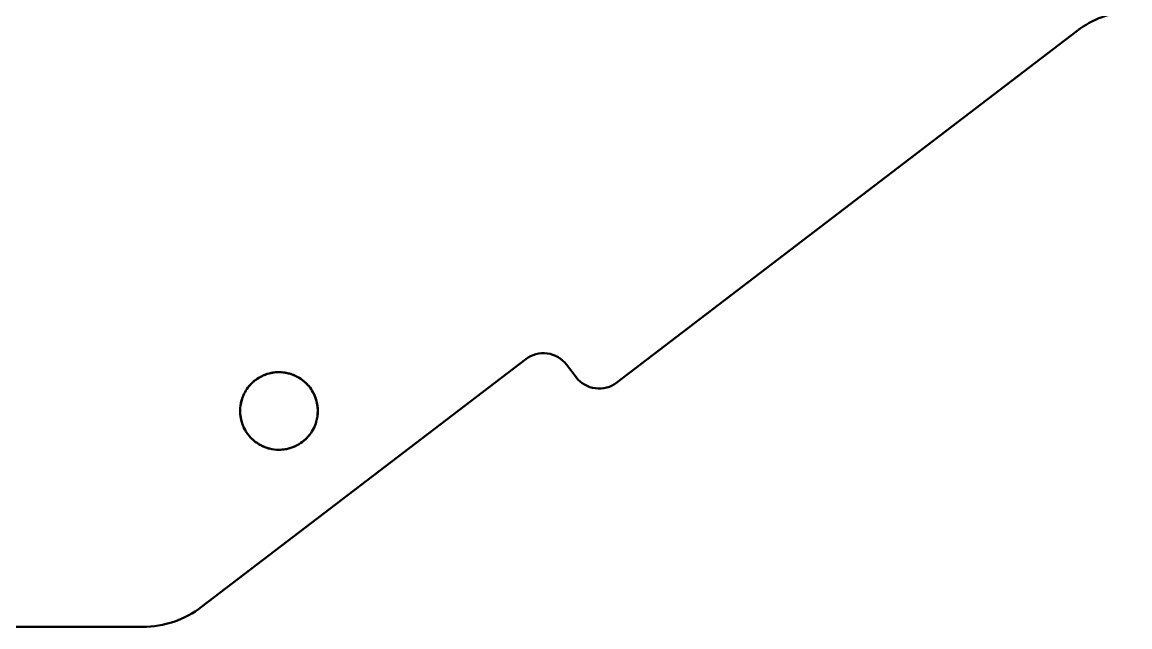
# Model space of a CAD drawing. Header units: millimetres. Extents: x 76 to 354, y 114 to 207.
# Drawn here: x 277.7 to 334.7, y 114 to 145.1 of the extents above; entities that cross this region are included whole.
import ezdxf

# ---------------------------------------------------------------- set-up
doc = ezdxf.new("R2010")
doc.units = ezdxf.units.MM
doc.layers.add('Visible (ISO)', color=7, linetype='Continuous', lineweight=50)

msp = doc.modelspace()

# ---------------------------------------------------------------- linework, layer by layer
at = {"layer": 'Visible (ISO)'}
for p, q in [((332.017, 144.705), (308.303, 126.575)), ((308.303, 126.575), (332.017, 144.705)), ((303.604, 127.781), (286.907, 115.016)), ((286.907, 115.016), (303.604, 127.781)), ((306.2, 126.855), (305.707, 127.5)), ((305.707, 127.5), (306.2, 126.855)), ((283.87, 113.988), (255.291, 113.988)), ((255.291, 113.988), (283.87, 113.988))]:
    msp.add_line(p, q, dxfattribs=at)
for centre, radius, start, end in [((335.054, 140.732), 5, 93.769, 127.3991), ((335.054, 140.732), 5, 93.769, 127.3991), ((304.515, 126.589), 1.5, 37.3988, 127.3998), ((304.515, 126.589), 1.5, 37.3988, 127.3998), ((290.891, 125.113), 2, 118.069, 143.1262), ((290.891, 125.113), 2, 75.7508, 118.069), ((290.891, 125.113), 2, 61.93, 75.7508), ((290.891, 125.113), 2, 36.8738, 61.93), ((307.392, 127.766), 1.5, 217.3988, 307.3998), ((307.392, 127.766), 1.5, 217.3988, 307.3998), ((290.891, 125.113), 2, 143.1262, 163.7359), ((290.891, 125.113), 2, 16.2639, 36.8738), ((290.891, 125.113), 2, 163.7359, 180), ((290.891, 125.113), 2, 0, 16.2639), ((290.891, 125.113), 2, 180, 196.2639), ((290.891, 125.113), 2, 343.7359, 0), ((290.891, 125.113), 2, 196.2639, 216.8738), ((290.891, 125.113), 2, 323.1262, 343.7359), ((290.891, 125.113), 2, 216.8738, 241.93), ((290.891, 125.113), 2, 298.069, 323.1262), ((290.891, 125.113), 2, 241.93, 255.7508), ((290.891, 125.113), 2, 270, 298.069), ((290.891, 125.113), 2, 255.7508, 270), ((283.87, 118.988), 5, 270.0003, 307.399), ((283.87, 118.988), 5, 270.0003, 307.399)]:
    msp.add_arc(centre, radius, start, end, dxfattribs=at)
for centre, major_axis, ratio, start_param, end_param in [((304.236, 118.287), (-15.126, 7.737), 0.340547, 6.224401, 6.348149), ((316.213, 121.165), (-27.299, 4.255), 0.267641, 6.248319, 6.324852), ((265.568, 129.06), (-27.298, 4.255), 0.267642, 3.106727, 3.183259), ((277.546, 131.938), (-15.126, 7.737), 0.340547, 3.082808, 3.206557)]:
    msp.add_ellipse(centre, major_axis=major_axis, ratio=ratio, start_param=start_param, end_param=end_param, dxfattribs=at)
for points, knots in [([(289.95, 126.877), (289.794, 126.795), (289.651, 126.693), (289.524, 126.574), (289.482, 126.534), (289.441, 126.493), (289.402, 126.449), (289.383, 126.427), (289.364, 126.405), (289.345, 126.382), (289.336, 126.371), (289.327, 126.359), (289.318, 126.348), (289.313, 126.342), (289.309, 126.336), (289.304, 126.33), (289.302, 126.327), (289.299, 126.324), (289.297, 126.321), (289.295, 126.318), (289.293, 126.315), (289.291, 126.313)], [0, 0, 0, 0, 0.705357, 0.705357, 0.705357, 0.940088, 0.940088, 0.940088, 1.058245, 1.058245, 1.058245, 1.117326, 1.117326, 1.117326, 1.146869, 1.146869, 1.146869, 1.161646, 1.161646, 1.161646, 1.176424, 1.176424, 1.176424, 1.176424]), ([(291.383, 127.051), (291.19, 127.1), (290.99, 127.12), (290.791, 127.11), (290.742, 127.108), (290.692, 127.103), (290.643, 127.097), (290.593, 127.091), (290.544, 127.083), (290.496, 127.073), (290.35, 127.044), (290.214, 127), (290.08, 126.941), (290.058, 126.931), (290.036, 126.921), (290.014, 126.91), (289.992, 126.9), (289.97, 126.888), (289.95, 126.877)], [0, 0, 0, 0, 0.760788, 0.760788, 0.760788, 0.950919, 0.950919, 0.950919, 1.141049, 1.141049, 1.141049, 1.709175, 1.709175, 1.709175, 1.802557, 1.802557, 1.802557, 1.895939, 1.895939, 1.895939, 1.895939]), ([(291.832, 126.877), (291.747, 126.923), (291.658, 126.962), (291.568, 126.995), (291.508, 127.016), (291.446, 127.035), (291.383, 127.051)], [0, 0, 0, 0, 0.3724314, 0.3724314, 0.3724314, 0.6218922, 0.6218922, 0.6218922, 0.6218922]), ([(292.491, 126.313), (292.385, 126.453), (292.263, 126.579), (292.126, 126.686), (292.08, 126.722), (292.033, 126.756), (291.984, 126.788), (291.959, 126.804), (291.934, 126.819), (291.909, 126.834), (291.883, 126.849), (291.859, 126.863), (291.832, 126.877)], [0, 0, 0, 0, 0.703897, 0.703897, 0.703897, 0.938561, 0.938561, 0.938561, 1.056817, 1.056817, 1.056817, 1.175073, 1.175073, 1.175073, 1.175073]), ([(292.811, 125.673), (292.77, 125.811), (292.715, 125.945), (292.647, 126.07), (292.624, 126.112), (292.599, 126.153), (292.573, 126.194), (292.56, 126.214), (292.547, 126.234), (292.533, 126.254), (292.526, 126.264), (292.519, 126.274), (292.512, 126.284), (292.508, 126.288), (292.505, 126.293), (292.502, 126.298), (292.498, 126.303), (292.495, 126.307), (292.491, 126.313)], [0, 0, 0, 0, 0.638389, 0.638389, 0.638389, 0.851382, 0.851382, 0.851382, 0.958311, 0.958311, 0.958311, 1.011777, 1.011777, 1.011777, 1.038513, 1.038513, 1.038513, 1.065249, 1.065249, 1.065249, 1.065249]), ([(292.891, 125.113), (292.891, 125.226), (292.881, 125.34), (292.862, 125.451), (292.855, 125.488), (292.848, 125.526), (292.839, 125.562), (292.835, 125.581), (292.831, 125.599), (292.826, 125.618), (292.823, 125.627), (292.821, 125.636), (292.818, 125.645), (292.817, 125.65), (292.816, 125.654), (292.815, 125.659), (292.814, 125.661), (292.813, 125.663), (292.813, 125.665), (292.812, 125.668), (292.811, 125.67), (292.811, 125.673)], [0, 0, 0, 0, 0.5814266, 0.5814266, 0.5814266, 0.7753468, 0.7753468, 0.7753468, 0.8724897, 0.8724897, 0.8724897, 0.9210616, 0.9210616, 0.9210616, 0.9453512, 0.9453512, 0.9453512, 0.9575063, 0.9575063, 0.9575063, 0.9696615, 0.9696615, 0.9696615, 0.9696615]), ([(288.891, 125.113), (288.891, 124.999), (288.9, 124.886), (288.919, 124.774), (288.926, 124.737), (288.933, 124.7), (288.942, 124.663), (288.946, 124.644), (288.951, 124.626), (288.955, 124.608), (288.958, 124.599), (288.96, 124.589), (288.963, 124.58), (288.964, 124.575), (288.965, 124.571), (288.967, 124.567), (288.967, 124.564), (288.968, 124.562), (288.969, 124.56), (288.969, 124.558), (288.97, 124.555), (288.971, 124.553)], [0, 0, 0, 0, 0.5814266, 0.5814266, 0.5814266, 0.7753468, 0.7753468, 0.7753468, 0.8724897, 0.8724897, 0.8724897, 0.9210616, 0.9210616, 0.9210616, 0.9453512, 0.9453512, 0.9453512, 0.9575064, 0.9575064, 0.9575064, 0.9696615, 0.9696615, 0.9696615, 0.9696615]), ([(288.971, 124.553), (289.011, 124.414), (289.066, 124.281), (289.135, 124.155), (289.157, 124.113), (289.182, 124.072), (289.208, 124.031), (289.221, 124.011), (289.234, 123.991), (289.248, 123.971), (289.255, 123.962), (289.262, 123.952), (289.269, 123.942), (289.273, 123.937), (289.276, 123.932), (289.28, 123.927), (289.283, 123.923), (289.287, 123.918), (289.291, 123.913)], [0, 0, 0, 0, 0.638389, 0.638389, 0.638389, 0.851382, 0.851382, 0.851382, 0.958311, 0.958311, 0.958311, 1.011777, 1.011777, 1.011777, 1.038513, 1.038513, 1.038513, 1.065249, 1.065249, 1.065249, 1.065249]), ([(289.291, 123.913), (289.396, 123.772), (289.519, 123.646), (289.656, 123.539), (289.701, 123.503), (289.749, 123.469), (289.797, 123.438), (289.822, 123.422), (289.847, 123.406), (289.872, 123.391), (289.898, 123.376), (289.923, 123.362), (289.95, 123.348)], [0, 0, 0, 0, 0.703897, 0.703897, 0.703897, 0.938561, 0.938561, 0.938561, 1.056817, 1.056817, 1.056817, 1.175073, 1.175073, 1.175073, 1.175073]), ([(291.832, 123.348), (291.987, 123.431), (292.13, 123.532), (292.257, 123.651), (292.299, 123.691), (292.34, 123.733), (292.379, 123.776), (292.398, 123.798), (292.417, 123.82), (292.436, 123.843), (292.445, 123.854), (292.455, 123.866), (292.464, 123.877), (292.468, 123.883), (292.473, 123.889), (292.477, 123.895), (292.48, 123.898), (292.482, 123.901), (292.484, 123.904), (292.486, 123.907), (292.489, 123.91), (292.491, 123.913)], [0, 0, 0, 0, 0.705357, 0.705357, 0.705357, 0.940088, 0.940088, 0.940088, 1.058246, 1.058246, 1.058246, 1.117326, 1.117326, 1.117326, 1.146869, 1.146869, 1.146869, 1.161646, 1.161646, 1.161646, 1.176424, 1.176424, 1.176424, 1.176424]), ([(289.95, 123.348), (290.034, 123.303), (290.123, 123.263), (290.213, 123.231), (290.274, 123.209), (290.335, 123.19), (290.398, 123.174)], [0, 0, 0, 0, 0.3724315, 0.3724315, 0.3724315, 0.6218922, 0.6218922, 0.6218922, 0.6218922]), ([(290.891, 123.113), (290.924, 123.113), (290.957, 123.113), (290.99, 123.115), (291.04, 123.118), (291.089, 123.122), (291.139, 123.128), (291.188, 123.134), (291.237, 123.142), (291.286, 123.152), (291.432, 123.182), (291.567, 123.225), (291.702, 123.284), (291.724, 123.294), (291.745, 123.304), (291.767, 123.315), (291.789, 123.326), (291.811, 123.337), (291.832, 123.348)], [0.634055, 0.634055, 0.634055, 0.634055, 0.760788, 0.760788, 0.760788, 0.950919, 0.950919, 0.950919, 1.141049, 1.141049, 1.141049, 1.709175, 1.709175, 1.709175, 1.802557, 1.802557, 1.802557, 1.895939, 1.895939, 1.895939, 1.895939])]:
    msp.add_open_spline(points, degree=3, knots=knots, dxfattribs=at)
msp.add_open_spline([(290.398, 123.174), (290.559, 123.133), (290.725, 123.113), (290.891, 123.113)], degree=3, dxfattribs=at)

doc.saveas('drawing.dxf')
